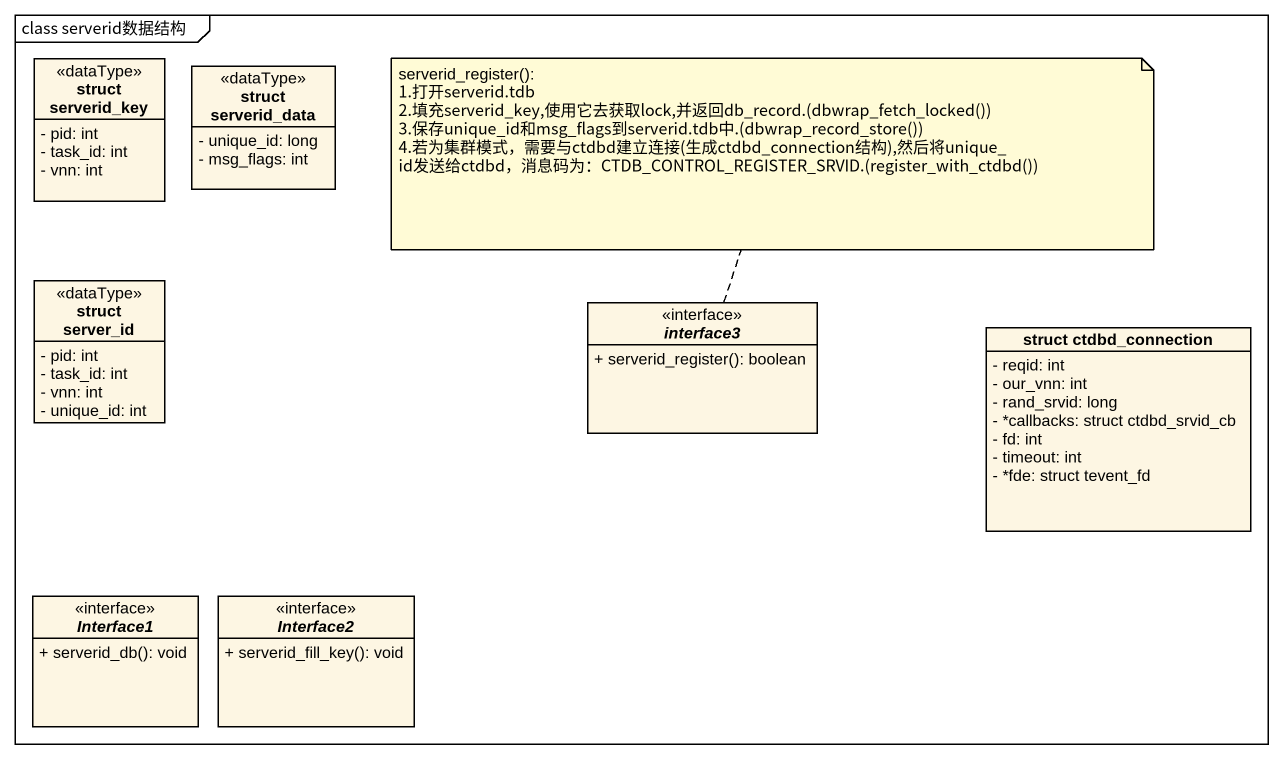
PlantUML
@startuml
mainframe class serverid数据结构
hide circle
hide empty members
skinparam classAttributeIconSize 0
class "struct serverid_key" as struct_serverid_key <<dataType>> {
  - pid: int
  - task_id: int
  - vnn: int
}
class "struct serverid_data" as struct_serverid_data <<dataType>> {
  - unique_id: long
  - msg_flags: int
}
class "struct server_id" as struct_server_id <<dataType>> {
  - pid: int
  - task_id: int
  - vnn: int
  - unique_id: int
}
interface interface3 {
  + serverid_register(): boolean
}
class "struct ctdbd_connection" as struct_ctdbd_connection {
  - reqid: int
  - our_vnn: int
  - rand_srvid: long
  - *callbacks: struct ctdbd_srvid_cb
  - fd: int
  - timeout: int
  - *fde: struct tevent_fd
}
interface Interface1 {
  + serverid_db(): void
}
interface Interface2 {
  + serverid_fill_key(): void
}
note top of interface3
  serverid_register():
  1.打开serverid.tdb
  2.填充serverid_key,使用它去获取lock,并返回db_record.(dbwrap_fetch_locked())
  3.保存unique_id和msg_flags到serverid.tdb中.(dbwrap_record_store())
  4.若为集群模式，需要与ctdbd建立连接(生成ctdbd_connection结构),然后将unique_id发送给ctdbd，消息码为：CTDB_CONTROL_REGISTER_SRVID.(register_with_ctdbd())
end note
@enduml
